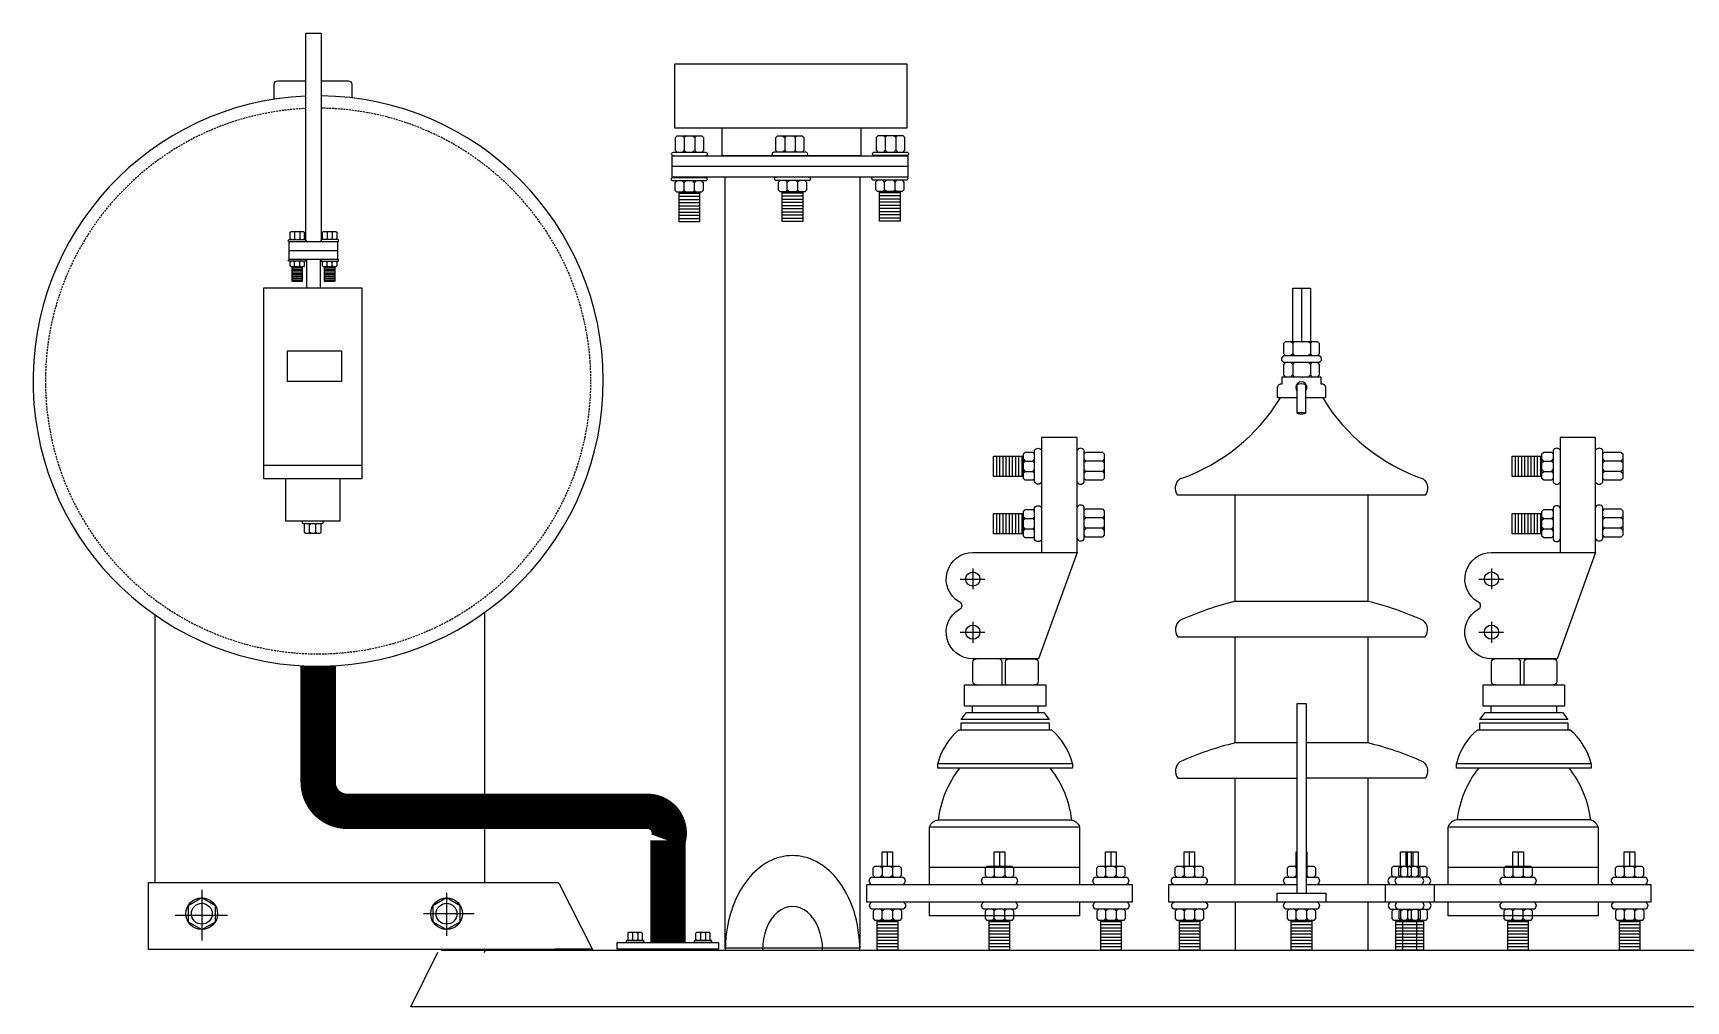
# Model space of a CAD drawing. Header units: millimetres. Extents: x 20927 to 53748, y 38421 to 54891.
# Drawn here: x 43991 to 44868, y 52906 to 53419 of the extents above; entities that cross this region are included whole.
import ezdxf

# ---------------------------------------------------------------- set-up
doc = ezdxf.new("R2010")
doc.units = ezdxf.units.MM
doc.linetypes.add('CENTERX2', pattern=[101.6, 63.5, -12.7, 12.7, -12.7])
doc.linetypes.add('DASHEDX2', pattern=[1.5, 1, -0.5])
doc.layers.add('Btrans.', color=2, linetype='Continuous')
doc.layers.add('HIGHT', color=8, linetype='Continuous')

msp = doc.modelspace()

# ---------------------------------------------------------------- linework, layer by layer
at = {"layer": 'Btrans.'}
msp.add_lwpolyline([(45486.92, 52931.94), (45501.37, 52903.05), (44191.37, 52903.05), (44205.81, 52931.94)], dxfattribs=at)
at = {"layer": 'HIGHT'}
for p, q in [((44337.38, 53364.73), (44336.44, 53363.79)), ((44341.03, 53364.73), (44341.97, 53363.79)), ((44390.64, 53364.73), (44389.7, 53363.79)), ((44394.3, 53364.73), (44395.23, 53363.79)), ((44442.1, 53364.8), (44443.04, 53363.86)), ((44447.64, 53364.8), (44448.57, 53363.86)), ((44336.44, 53356.91), (44337.38, 53355.98)), ((44341.97, 53356.91), (44341.03, 53355.98)), ((44389.7, 53356.91), (44390.64, 53355.98)), ((44395.23, 53356.91), (44394.3, 53355.98)), ((44443.04, 53356.98), (44443.98, 53356.04)), ((44448.57, 53356.98), (44447.64, 53356.04)), ((44336.33, 53339.83), (44337.27, 53340.77)), ((44341.86, 53339.83), (44340.92, 53340.77)), ((44391.08, 53340.01), (44392.02, 53340.95)), ((44396.62, 53340.01), (44395.68, 53340.95)), ((44442.7, 53340.17), (44443.63, 53341.11)), ((44448.23, 53340.17), (44449.17, 53341.11)), ((44344.49, 53334.11), (44333.68, 53334.11)), ((44344.49, 53332.44), (44333.68, 53332.44)), ((44337.27, 53334.82), (44336.33, 53335.76)), ((44340.92, 53334.82), (44341.86, 53335.76)), ((44399.24, 53334.3), (44388.43, 53334.3)), ((44399.24, 53332.62), (44388.43, 53332.62)), ((44390.15, 53335), (44391.08, 53335.94)), ((44397.55, 53335), (44396.62, 53335.94)), ((44450.85, 53334.46), (44440.05, 53334.46)), ((44450.85, 53332.78), (44440.05, 53332.78)), ((44443.63, 53335.17), (44442.7, 53336.1)), ((44449.17, 53335.17), (44448.23, 53336.1)), ((44344.49, 53330.77), (44333.68, 53330.77)), ((44344.49, 53329.09), (44333.68, 53329.09)), ((44344.49, 53327.42), (44333.68, 53327.42)), ((44344.49, 53325.74), (44333.68, 53325.74)), ((44344.49, 53324.07), (44333.68, 53324.07)), ((44399.24, 53330.95), (44388.43, 53330.95)), ((44399.24, 53329.27), (44388.43, 53329.27)), ((44399.24, 53327.6), (44388.43, 53327.6)), ((44399.24, 53325.92), (44388.43, 53325.92)), ((44399.24, 53324.25), (44388.43, 53324.25)), ((44450.85, 53331.11), (44440.05, 53331.11)), ((44450.85, 53329.43), (44440.05, 53329.43)), ((44450.85, 53327.76), (44440.05, 53327.76)), ((44450.85, 53326.09), (44440.05, 53326.09)), ((44450.85, 53324.41), (44440.05, 53324.41)), ((44344.49, 53322.39), (44333.68, 53322.39)), ((44344.49, 53320.72), (44333.68, 53320.72)), ((44399.24, 53322.57), (44388.43, 53322.57)), ((44399.24, 53320.9), (44388.43, 53320.9)), ((44450.85, 53322.74), (44440.05, 53322.74)), ((44450.85, 53321.06), (44440.05, 53321.06)), ((44129.82, 53313.54), (44129.82, 53310.1)), ((44132.59, 53313.54), (44132.59, 53310.1)), ((44147.02, 53313.53), (44147.02, 53310.09)), ((44149.78, 53313.53), (44149.78, 53310.09)), ((44126.92, 53303.93), (44152.62, 53303.93)), ((44129.82, 53297.76), (44129.35, 53298.23)), ((44132.59, 53297.76), (44132.12, 53298.23)), ((44136.13, 53299.17), (44136.13, 53284.09)), ((44143.39, 53299.17), (44143.39, 53284.09)), ((44147.02, 53297.77), (44147.49, 53298.24)), ((44149.78, 53297.77), (44149.32, 53298.24)), ((44133.9, 53294.91), (44128.5, 53294.91)), ((44133.9, 53294.07), (44128.5, 53294.07)), ((44133.9, 53293.23), (44128.5, 53293.23)), ((44133.9, 53292.4), (44128.5, 53292.4)), ((44133.9, 53291.56), (44128.5, 53291.56)), ((44133.9, 53290.72), (44128.5, 53290.72)), ((44133.9, 53289.88), (44128.5, 53289.88)), ((44133.9, 53289.05), (44128.5, 53289.05)), ((44133.9, 53288.21), (44128.5, 53288.21)), ((44130.29, 53295.26), (44129.82, 53295.73)), ((44132.12, 53295.26), (44132.59, 53295.73)), ((44151.1, 53294.91), (44145.69, 53294.91)), ((44151.1, 53294.07), (44145.69, 53294.07)), ((44151.1, 53293.24), (44145.69, 53293.24)), ((44151.1, 53292.4), (44145.69, 53292.4)), ((44151.1, 53291.56), (44145.69, 53291.56)), ((44151.1, 53290.73), (44145.69, 53290.73)), ((44151.1, 53289.89), (44145.69, 53289.89)), ((44151.1, 53289.05), (44145.69, 53289.05)), ((44151.1, 53288.21), (44145.69, 53288.21)), ((44147.49, 53295.27), (44147.02, 53295.73)), ((44149.32, 53295.27), (44149.78, 53295.73)), ((44663.74, 53283.83), (44663.74, 53255.7)), ((44659.06, 53254.77), (44659.06, 53249.14)), ((44668.43, 53254.77), (44668.43, 53249.14)), ((44659.06, 53243.52), (44659.06, 53237.89)), ((44668.43, 53243.52), (44668.43, 53237.89)), ((44661.44, 53217.61), (44661.44, 53232.83)), ((44502.15, 53184.15), (44502.15, 53194.95)), ((44503.83, 53184.15), (44503.83, 53194.95)), ((44505.5, 53184.15), (44505.5, 53194.95)), ((44507.18, 53184.15), (44507.18, 53194.95)), ((44508.85, 53184.15), (44508.85, 53194.95)), ((44510.52, 53184.15), (44510.52, 53194.95)), ((44512.2, 53184.15), (44512.2, 53194.95)), ((44513.87, 53184.15), (44513.87, 53194.95)), ((44515.55, 53184.15), (44515.55, 53194.95)), ((44516.25, 53191.37), (44517.19, 53192.3)), ((44521.26, 53192.3), (44522.2, 53191.37)), ((44549.39, 53192.3), (44548.45, 53191.37)), ((44559.08, 53191.37), (44558.14, 53192.3)), ((44777.15, 53184.15), (44777.15, 53194.95)), ((44778.83, 53184.15), (44778.83, 53194.95)), ((44780.5, 53184.15), (44780.5, 53194.95)), ((44782.18, 53184.15), (44782.18, 53194.95)), ((44783.85, 53184.15), (44783.85, 53194.95)), ((44785.52, 53184.15), (44785.52, 53194.95)), ((44787.2, 53184.15), (44787.2, 53194.95)), ((44788.87, 53184.15), (44788.87, 53194.95)), ((44790.55, 53184.15), (44790.55, 53194.95)), ((44791.25, 53193.24), (44792.19, 53192.3)), ((44796.26, 53192.3), (44797.2, 53193.24)), ((44833.14, 53192.3), (44824.39, 53192.3)), ((44521.26, 53186.77), (44522.2, 53187.71)), ((44549.39, 53186.77), (44548.45, 53185.83)), ((44559.08, 53187.71), (44558.14, 53186.77)), ((44791.25, 53187.71), (44792.19, 53186.77)), ((44833.14, 53186.77), (44824.39, 53186.77)), ((44137.79, 53158.68), (44137.23, 53159.25)), ((44141.11, 53158.68), (44140.55, 53159.25)), ((44502.15, 53153.68), (44502.15, 53164.48)), ((44503.83, 53153.68), (44503.83, 53164.48)), ((44505.5, 53153.68), (44505.5, 53164.48)), ((44507.18, 53153.68), (44507.18, 53164.48)), ((44508.85, 53153.68), (44508.85, 53164.48)), ((44510.52, 53153.68), (44510.52, 53164.48)), ((44512.2, 53153.68), (44512.2, 53164.48)), ((44513.87, 53153.68), (44513.87, 53164.48)), ((44515.55, 53153.68), (44515.55, 53164.48)), ((44516.25, 53160.9), (44517.19, 53161.83)), ((44516.25, 53157.24), (44517.19, 53156.3)), ((44521.26, 53161.83), (44522.2, 53160.9)), ((44521.26, 53156.3), (44522.2, 53157.24)), ((44549.39, 53162.19), (44548.45, 53161.25)), ((44549.39, 53156.66), (44548.45, 53157.6)), ((44559.08, 53161.25), (44558.14, 53162.19)), ((44559.08, 53157.6), (44558.14, 53156.66)), ((44777.15, 53153.68), (44777.15, 53164.48)), ((44778.83, 53153.68), (44778.83, 53164.48)), ((44780.5, 53153.68), (44780.5, 53164.48)), ((44782.18, 53153.68), (44782.18, 53164.48)), ((44783.85, 53153.68), (44783.85, 53164.48)), ((44785.52, 53153.68), (44785.52, 53164.48)), ((44787.2, 53153.68), (44787.2, 53164.48)), ((44788.87, 53153.68), (44788.87, 53164.48)), ((44790.55, 53153.68), (44790.55, 53164.48)), ((44791.25, 53162.77), (44792.19, 53161.83)), ((44792.19, 53156.3), (44796.26, 53156.3)), ((44796.26, 53161.83), (44797.2, 53162.77)), ((44833.14, 53162.19), (44824.39, 53162.19)), ((44833.14, 53156.66), (44824.39, 53156.66)), ((44137.23, 53153.99), (44137.79, 53154.56)), ((44140.55, 53153.99), (44141.11, 53154.56)), ((44055.85, 52968.92), (44055.85, 53110.68)), ((44230.52, 53111.93), (44230.52, 53015.97)), ((44628.59, 52967.89), (44628.59, 53024.14)), ((44698.9, 53024.14), (44698.9, 52967.89)), ((44230.52, 52997.25), (44230.52, 52968.92)), ((44444.06, 52985.17), (44444.06, 52977.59)), ((44503.59, 52985.17), (44503.59, 52977.59)), ((44562.62, 52985.17), (44562.62, 52977.59)), ((44604.22, 52985.17), (44604.22, 52977.59)), ((44663.74, 52985.17), (44663.75, 52985.17)), ((44719.06, 52985.17), (44719.06, 52977.59)), ((44720.01, 52977.59), (44720.01, 52985.17)), ((44721.84, 52985.17), (44721.84, 52977.59)), ((44722.78, 52985.17), (44722.78, 52977.59)), ((44778.59, 52985.17), (44778.59, 52977.59)), ((44837.62, 52985.17), (44837.62, 52977.59)), ((44442.23, 52977.59), (44441.29, 52976.65)), ((44441.29, 52972.58), (44442.23, 52971.64)), ((44447.76, 52977.59), (44446.82, 52976.65)), ((44446.82, 52972.58), (44447.76, 52971.64)), ((44501.75, 52977.59), (44500.82, 52976.65)), ((44500.82, 52972.58), (44501.75, 52971.64)), ((44507.29, 52977.59), (44506.35, 52976.65)), ((44506.35, 52972.58), (44507.29, 52971.64)), ((44560.79, 52977.59), (44559.85, 52976.65)), ((44559.85, 52972.58), (44560.79, 52971.64)), ((44564.44, 52977.59), (44565.38, 52976.65)), ((44565.38, 52972.58), (44566.32, 52971.64)), ((44600.51, 52977.59), (44601.45, 52976.65)), ((44601.45, 52972.58), (44600.51, 52971.64)), ((44606.04, 52977.59), (44606.98, 52976.65)), ((44606.98, 52972.58), (44607.92, 52971.64)), ((44660.04, 52977.59), (44660.98, 52976.65)), ((44660.98, 52972.58), (44660.04, 52971.64)), ((44663.74, 52977.59), (44663.75, 52977.59)), ((44667.45, 52977.59), (44666.51, 52976.65)), ((44666.51, 52972.58), (44667.45, 52971.64)), ((44716.29, 52976.65), (44716.29, 52972.58)), ((44719.07, 52977.59), (44720.01, 52976.65)), ((44720.01, 52972.58), (44720.95, 52971.64)), ((44721.82, 52976.65), (44721.82, 52972.58)), ((44726.48, 52977.59), (44725.54, 52976.65)), ((44725.54, 52972.58), (44726.48, 52971.64)), ((44775.82, 52976.65), (44775.82, 52972.58)), ((44781.35, 52976.65), (44781.35, 52972.58)), ((44834.85, 52976.65), (44834.85, 52972.58)), ((44840.38, 52976.65), (44840.38, 52972.58)), ((44708.27, 52958.52), (44708.27, 52967.89)), ((44734.06, 52967.89), (44734.06, 52958.52)), ((44441.46, 52953.83), (44442.4, 52954.77)), ((44607.16, 52953.83), (44608.09, 52954.77)), ((44628.59, 52958.52), (44628.59, 52932.89)), ((44698.9, 52958.68), (44698.9, 52932.89)), ((44716.46, 52953.83), (44717.4, 52954.77)), ((44721.99, 52953.83), (44722.93, 52954.77)), ((44775.82, 52953.83), (44774.88, 52954.77)), ((44781.35, 52953.83), (44780.41, 52954.77)), ((44835.02, 52953.83), (44834.08, 52954.77)), ((44840.55, 52953.83), (44841.49, 52954.77)), ((44449.62, 52948.12), (44438.81, 52948.12)), ((44449.62, 52946.44), (44438.81, 52946.44)), ((44442.4, 52948.82), (44441.46, 52949.76)), ((44446.99, 52949.76), (44446.99, 52953.83)), ((44508.97, 52948.12), (44498.17, 52948.12)), ((44508.97, 52946.44), (44498.17, 52946.44)), ((44501.75, 52948.82), (44500.82, 52949.76)), ((44507.29, 52948.82), (44506.35, 52949.76)), ((44568.18, 52948.12), (44557.37, 52948.12)), ((44568.18, 52946.44), (44557.37, 52946.44)), ((44560.96, 52948.82), (44560.02, 52949.76)), ((44565.55, 52949.76), (44565.55, 52953.83)), ((44609.78, 52948.12), (44598.97, 52948.12)), ((44609.78, 52946.44), (44598.97, 52946.44)), ((44601.62, 52949.76), (44601.62, 52953.83)), ((44608.09, 52948.82), (44607.16, 52949.76)), ((44669.14, 52948.12), (44658.33, 52948.12)), ((44669.14, 52946.44), (44658.33, 52946.44)), ((44660.98, 52949.76), (44660.98, 52953.83)), ((44666.51, 52949.76), (44666.51, 52953.83)), ((44728.34, 52948.12), (44713.81, 52948.12)), ((44728.34, 52946.44), (44713.81, 52946.44)), ((44717.53, 52933.05), (44717.53, 52948.82)), ((44720.18, 52949.76), (44720.18, 52953.83)), ((44721.06, 52948.82), (44721.99, 52949.76)), ((44724.62, 52948.82), (44724.62, 52933.05)), ((44725.72, 52949.76), (44725.72, 52953.83)), ((44783.97, 52948.12), (44773.17, 52948.12)), ((44783.97, 52946.44), (44773.17, 52946.44)), ((44774.88, 52948.82), (44775.82, 52949.76)), ((44780.41, 52948.82), (44781.35, 52949.76)), ((44843.18, 52948.12), (44832.37, 52948.12)), ((44843.18, 52946.44), (44832.37, 52946.44)), ((44834.08, 52948.82), (44835.02, 52949.76)), ((44841.49, 52948.82), (44840.55, 52949.76)), ((44309.01, 52938.59), (44308.54, 52938.12)), ((44309.48, 52942.5), (44309.01, 52942.03)), ((44311.31, 52942.5), (44311.78, 52942.03)), ((44311.78, 52938.59), (44311.31, 52938.12)), ((44344.51, 52942.5), (44344.97, 52942.03)), ((44344.97, 52938.59), (44344.51, 52938.12)), ((44348.21, 52942.5), (44347.74, 52942.03)), ((44347.74, 52938.59), (44348.21, 52938.12)), ((44449.62, 52944.77), (44438.81, 52944.77)), ((44449.62, 52943.09), (44438.81, 52943.09)), ((44449.62, 52941.42), (44438.81, 52941.42)), ((44449.62, 52939.74), (44438.81, 52939.74)), ((44449.62, 52938.07), (44438.81, 52938.07)), ((44508.97, 52944.77), (44498.17, 52944.77)), ((44508.97, 52943.09), (44498.17, 52943.09)), ((44508.97, 52941.42), (44498.17, 52941.42)), ((44508.97, 52939.74), (44498.17, 52939.74)), ((44508.97, 52938.07), (44498.17, 52938.07)), ((44568.18, 52944.77), (44557.37, 52944.77)), ((44568.18, 52943.09), (44557.37, 52943.09)), ((44568.18, 52941.42), (44557.37, 52941.42)), ((44568.18, 52939.74), (44557.37, 52939.74)), ((44568.18, 52938.07), (44557.37, 52938.07)), ((44609.78, 52944.77), (44598.97, 52944.77)), ((44609.78, 52943.09), (44598.97, 52943.09)), ((44609.78, 52941.42), (44598.97, 52941.42)), ((44609.78, 52939.74), (44598.97, 52939.74)), ((44609.78, 52938.07), (44598.97, 52938.07)), ((44669.14, 52944.77), (44658.33, 52944.77)), ((44669.14, 52943.09), (44658.33, 52943.09)), ((44669.14, 52941.42), (44658.33, 52941.42)), ((44669.14, 52939.74), (44658.33, 52939.74)), ((44669.14, 52938.07), (44658.33, 52938.07)), ((44728.34, 52944.77), (44713.81, 52944.77)), ((44728.34, 52943.09), (44713.81, 52943.09)), ((44728.34, 52941.42), (44713.81, 52941.42)), ((44728.34, 52939.74), (44713.81, 52939.74)), ((44728.34, 52938.07), (44713.81, 52938.07)), ((44783.97, 52944.77), (44773.17, 52944.77)), ((44783.97, 52943.09), (44773.17, 52943.09)), ((44783.97, 52941.42), (44773.17, 52941.42)), ((44783.97, 52939.74), (44773.17, 52939.74)), ((44783.97, 52938.07), (44773.17, 52938.07)), ((44843.18, 52944.77), (44832.37, 52944.77)), ((44843.18, 52943.09), (44832.37, 52943.09)), ((44843.18, 52941.42), (44832.37, 52941.42)), ((44843.18, 52939.74), (44832.37, 52939.74)), ((44843.18, 52938.07), (44832.37, 52938.07)), ((44267.82, 52933.8), (44287.53, 52933.8)), ((44319.46, 52933.8), (44339.17, 52933.8)), ((44449.62, 52936.39), (44438.81, 52936.39)), ((44449.62, 52934.72), (44438.81, 52934.72)), ((44508.97, 52936.39), (44498.17, 52936.39)), ((44508.97, 52934.72), (44498.17, 52934.72)), ((44568.18, 52936.39), (44557.37, 52936.39)), ((44568.18, 52934.72), (44557.37, 52934.72)), ((44609.78, 52936.39), (44598.97, 52936.39)), ((44609.78, 52934.72), (44598.97, 52934.72)), ((44669.14, 52936.39), (44658.33, 52936.39)), ((44669.14, 52934.72), (44658.33, 52934.72)), ((44728.34, 52936.39), (44713.81, 52936.39)), ((44728.34, 52934.72), (44713.81, 52934.72)), ((44783.97, 52936.39), (44773.17, 52936.39)), ((44783.97, 52934.72), (44773.17, 52934.72)), ((44843.18, 52936.39), (44832.37, 52936.39)), ((44843.18, 52934.72), (44832.37, 52934.72))]:
    msp.add_line(p, q, dxfattribs=at)
at = {"layer": 'HIGHT', "linetype": 'CENTERX2'}
for p, q in [((44489.46, 53135.34), (44489.46, 53124.34)), ((44764.46, 53135.34), (44764.46, 53124.34)), ((44482.69, 53129.73), (44495.81, 53129.73)), ((44757.69, 53129.73), (44770.81, 53129.73)), ((44489.46, 53107.14), (44489.46, 53095.86)), ((44764.46, 53107.14), (44764.46, 53095.86)), ((44482.69, 53101.58), (44495.81, 53101.58)), ((44757.69, 53101.58), (44770.81, 53101.58)), ((44080.61, 52964.92), (44080.61, 52938.12)), ((44210.38, 52963.46), (44210.38, 52940.55)), ((44066.46, 52951.52), (44094.26, 52951.52)), ((44224.98, 52952.33), (44198.15, 52952.33))]:
    msp.add_line(p, q, dxfattribs=at)
at = {"layer": 'HIGHT', "linetype": 'ByBlock'}
for p, q in [((44482.08, 53049.87), (44531.09, 53049.87)), ((44757.08, 53049.87), (44806.09, 53049.87))]:
    msp.add_line(p, q, dxfattribs=at)
at = {"layer": 'HIGHT'}
for points in [[(44135.71, 53308.69), (44135.71, 53419.12), (44143.83, 53419.12), (44143.83, 53308.69)], [(44430.07, 53368.74), (44430.07, 53354.04), (44356.51, 53354.04), (44356.51, 53368.74)], [(44332.69, 53355.98), (44331.75, 53356.91), (44331.75, 53363.79), (44332.69, 53364.73), (44345.72, 53364.73), (44346.66, 53363.79), (44346.66, 53356.91), (44345.72, 53355.98)], [(44335.5, 53364.73), (44336.44, 53363.79), (44336.44, 53356.91), (44335.5, 53355.98)], [(44342.91, 53364.73), (44341.97, 53363.79), (44341.97, 53356.91), (44342.91, 53355.98)], [(44385.95, 53355.98), (44385.01, 53356.91), (44385.01, 53363.79), (44385.95, 53364.73), (44398.98, 53364.73), (44399.92, 53363.79), (44399.92, 53356.91), (44398.98, 53355.98)], [(44388.76, 53364.73), (44389.7, 53363.79), (44389.7, 53356.91), (44388.76, 53355.98)], [(44396.17, 53364.73), (44395.23, 53363.79), (44395.23, 53356.91), (44396.17, 53355.98)], [(44439.29, 53356.04), (44438.35, 53356.98), (44438.35, 53363.86), (44439.29, 53364.8), (44452.32, 53364.8), (44453.26, 53363.86), (44453.26, 53356.98), (44452.32, 53356.04)], [(44443.98, 53364.8), (44443.04, 53363.86), (44443.04, 53356.98), (44442.1, 53356.04)], [(44449.51, 53364.8), (44448.57, 53363.86), (44448.57, 53356.98), (44449.51, 53356.04)], [(44454.95, 53348.46), (44329.99, 53348.46)], [(44345.61, 53340.77), (44346.55, 53339.83), (44346.55, 53335.76), (44345.61, 53334.82), (44332.58, 53334.82), (44331.64, 53335.76), (44331.64, 53339.83), (44332.58, 53340.77)], [(44335.39, 53334.82), (44336.33, 53335.76), (44336.33, 53339.83), (44335.39, 53340.77)], [(44342.8, 53334.82), (44341.86, 53335.76), (44341.86, 53339.83), (44342.8, 53340.77)], [(44429.49, 53342.82), (44429.49, 52934.14), (44358.21, 52934.14), (44358.21, 53342.82)], [(44400.37, 53340.95), (44401.3, 53340.01), (44401.3, 53335.94), (44400.37, 53335), (44387.33, 53335), (44386.4, 53335.94), (44386.4, 53340.01), (44387.33, 53340.95)], [(44392.02, 53335), (44391.08, 53335.94), (44391.08, 53340.01), (44390.15, 53340.95)], [(44395.68, 53335), (44396.62, 53335.94), (44396.62, 53340.01), (44397.55, 53340.95)], [(44451.98, 53341.11), (44452.92, 53340.17), (44452.92, 53336.1), (44451.98, 53335.17), (44438.95, 53335.17), (44438.01, 53336.1), (44438.01, 53340.17), (44438.95, 53341.11)], [(44441.76, 53335.17), (44442.7, 53336.1), (44442.7, 53340.17), (44441.76, 53341.11)], [(44447.29, 53335.17), (44448.23, 53336.1), (44448.23, 53340.17), (44447.29, 53341.11)], [(44344.49, 53334.82), (44344.49, 53319.04), (44333.68, 53319.04), (44333.68, 53334.82)], [(44399.24, 53335), (44399.24, 53319.22), (44388.43, 53319.22), (44388.43, 53335)], [(44450.85, 53335.17), (44450.85, 53319.39), (44440.05, 53319.39), (44440.05, 53335.17)], [(44127.95, 53309.63), (44127.48, 53310.1), (44127.48, 53313.54), (44127.95, 53314.01), (44134.46, 53314.01), (44134.93, 53313.54), (44134.93, 53310.1), (44134.46, 53309.63)], [(44130.29, 53314.01), (44129.82, 53313.54), (44129.35, 53314.01)], [(44129.35, 53309.63), (44129.82, 53310.1), (44130.29, 53309.63)], [(44133.06, 53314.01), (44132.59, 53313.54), (44132.12, 53314.01)], [(44132.12, 53309.63), (44132.59, 53310.1), (44133.06, 53309.63)], [(44145.14, 53309.62), (44144.67, 53310.09), (44144.67, 53313.53), (44145.14, 53314), (44151.66, 53314), (44152.13, 53313.53), (44152.13, 53310.09), (44151.66, 53309.62)], [(44146.55, 53314), (44147.02, 53313.53), (44147.49, 53314)], [(44147.49, 53309.62), (44147.02, 53310.09), (44146.55, 53309.62)], [(44149.32, 53314), (44149.78, 53313.53), (44150.25, 53314)], [(44150.25, 53309.62), (44149.78, 53310.09), (44149.32, 53309.62)], [(44134.46, 53298.23), (44134.93, 53297.76), (44134.93, 53295.73), (44134.46, 53295.26), (44127.95, 53295.26), (44127.48, 53295.73), (44127.48, 53297.76), (44127.95, 53298.23)], [(44129.35, 53295.26), (44129.82, 53295.73), (44129.82, 53297.76), (44130.29, 53298.23)], [(44133.06, 53295.26), (44132.59, 53295.73), (44132.59, 53297.76), (44133.06, 53298.23)], [(44151.66, 53298.24), (44152.13, 53297.77), (44152.13, 53295.73), (44151.66, 53295.27), (44145.14, 53295.27), (44144.67, 53295.73), (44144.67, 53297.77), (44145.14, 53298.24)], [(44146.55, 53295.27), (44147.02, 53295.73), (44147.02, 53297.77), (44146.55, 53298.24)], [(44150.25, 53295.27), (44149.78, 53295.73), (44149.78, 53297.77), (44150.25, 53298.24)], [(44133.9, 53295.26), (44133.9, 53287.37), (44128.5, 53287.37), (44128.5, 53295.26)], [(44151.1, 53295.27), (44151.1, 53287.38), (44145.69, 53287.38), (44145.69, 53295.27)], [(44659.06, 53255.7), (44659.06, 53283.83), (44668.43, 53283.83), (44668.43, 53255.7)], [(44655.31, 53248.2), (44654.37, 53249.14), (44654.37, 53254.77), (44655.31, 53255.7), (44672.18, 53255.7), (44673.12, 53254.77), (44673.12, 53249.14), (44672.18, 53248.2)], [(44658.12, 53255.7), (44659.06, 53254.77), (44659.99, 53255.7)], [(44667.49, 53255.7), (44668.43, 53254.77), (44669.37, 53255.7)], [(44655.31, 53236.95), (44654.37, 53237.89), (44654.37, 53243.52), (44655.31, 53244.45)], [(44659.99, 53248.2), (44659.06, 53249.14), (44658.12, 53248.2)], [(44658.12, 53244.45), (44659.06, 53243.52), (44659.99, 53244.45)], [(44669.37, 53248.2), (44668.43, 53249.14), (44667.49, 53248.2)], [(44667.49, 53244.45), (44668.43, 53243.52), (44669.37, 53244.45)], [(44672.18, 53244.45), (44673.12, 53243.52), (44673.12, 53237.89), (44672.18, 53236.95)], [(44659.99, 53236.95), (44659.06, 53237.89), (44658.12, 53236.95)], [(44669.37, 53236.95), (44668.43, 53237.89), (44667.49, 53236.95)], [(44544.7, 53143.83), (44544.7, 53204.77), (44525.95, 53204.77), (44525.95, 53143.83)], [(44819.7, 53143.83), (44819.7, 53204.77), (44800.95, 53204.77), (44800.95, 53143.83)], [(44516.25, 53184.15), (44500.48, 53184.15), (44500.48, 53194.95), (44516.25, 53194.95)], [(44522.2, 53183.02), (44521.26, 53182.08), (44517.19, 53182.08), (44516.25, 53183.02), (44516.25, 53196.05), (44517.19, 53196.99), (44521.26, 53196.99), (44522.2, 53196.05)], [(44516.25, 53193.24), (44517.19, 53192.3), (44521.26, 53192.3), (44522.2, 53193.24)], [(44548.45, 53196.05), (44549.39, 53196.99), (44558.14, 53196.99), (44559.08, 53196.05), (44559.08, 53183.02), (44558.14, 53182.08), (44549.39, 53182.08), (44548.45, 53183.02)], [(44559.08, 53193.24), (44558.14, 53192.3), (44549.39, 53192.3), (44548.45, 53193.24)], [(44791.25, 53184.15), (44775.48, 53184.15), (44775.48, 53194.95), (44791.25, 53194.95)], [(44797.2, 53183.02), (44796.26, 53182.08), (44792.19, 53182.08), (44791.25, 53183.02), (44791.25, 53196.05), (44792.19, 53196.99), (44796.26, 53196.99), (44797.2, 53196.05)], [(44791.25, 53191.37), (44792.19, 53192.3), (44796.26, 53192.3), (44797.2, 53191.37)], [(44823.45, 53196.05), (44824.39, 53196.99), (44833.14, 53196.99), (44834.08, 53196.05), (44834.08, 53183.02), (44833.14, 53182.08), (44824.39, 53182.08), (44823.45, 53183.02)], [(44823.45, 53193.24), (44824.39, 53192.3), (44823.45, 53191.37)], [(44834.08, 53191.37), (44833.14, 53192.3), (44834.08, 53193.24)], [(44165.47, 53189.96), (44113.43, 53189.96)], [(44153.8, 53182.79), (44153.8, 53160.37), (44125.1, 53160.37), (44125.1, 53182.79)], [(44516.25, 53187.71), (44517.19, 53186.77), (44516.25, 53185.83)], [(44517.19, 53186.77), (44521.26, 53186.77), (44522.2, 53185.83)], [(44559.08, 53185.83), (44558.14, 53186.77), (44549.39, 53186.77), (44548.45, 53187.71)], [(44791.25, 53185.83), (44792.19, 53186.77), (44796.26, 53186.77)], [(44797.2, 53185.83), (44796.26, 53186.77), (44797.2, 53187.71)], [(44823.45, 53187.71), (44824.39, 53186.77), (44823.45, 53185.83)], [(44834.08, 53187.71), (44833.14, 53186.77), (44834.08, 53185.83)], [(44698.9, 53174.14), (44698.9, 53117.89), (44628.59, 53117.89), (44628.59, 53174.14)], [(44522.2, 53152.55), (44521.26, 53151.61), (44517.19, 53151.61), (44516.25, 53152.55), (44516.25, 53165.58), (44517.19, 53166.52), (44521.26, 53166.52), (44522.2, 53165.58)], [(44548.45, 53165.94), (44549.39, 53166.88), (44558.14, 53166.88), (44559.08, 53165.94), (44559.08, 53152.91), (44558.14, 53151.97), (44549.39, 53151.97), (44548.45, 53152.91)], [(44797.2, 53152.55), (44796.26, 53151.61), (44792.19, 53151.61), (44791.25, 53152.55), (44791.25, 53165.58), (44792.19, 53166.52), (44796.26, 53166.52), (44797.2, 53165.58)], [(44823.45, 53165.94), (44824.39, 53166.88), (44833.14, 53166.88), (44834.08, 53165.94), (44834.08, 53152.91), (44833.14, 53151.97), (44824.39, 53151.97), (44823.45, 53152.91)], [(44135.54, 53159.25), (44134.98, 53158.68), (44134.98, 53154.56), (44135.54, 53153.99), (44143.36, 53153.99), (44143.92, 53154.56), (44143.92, 53158.68), (44143.36, 53159.25)], [(44138.35, 53153.99), (44137.79, 53154.56), (44137.79, 53158.68), (44138.35, 53159.25)], [(44141.67, 53153.99), (44141.11, 53154.56), (44141.11, 53158.68), (44141.67, 53159.25)], [(44516.25, 53153.68), (44500.48, 53153.68), (44500.48, 53164.48), (44516.25, 53164.48)], [(44516.25, 53162.77), (44517.19, 53161.83), (44521.26, 53161.83), (44522.2, 53162.77)], [(44516.25, 53155.36), (44517.19, 53156.3), (44521.26, 53156.3), (44522.2, 53155.36)], [(44559.08, 53163.13), (44558.14, 53162.19), (44549.39, 53162.19), (44548.45, 53163.13)], [(44559.08, 53155.72), (44558.14, 53156.66), (44549.39, 53156.66), (44548.45, 53155.72)], [(44791.25, 53153.68), (44775.48, 53153.68), (44775.48, 53164.48), (44791.25, 53164.48)], [(44791.25, 53160.9), (44792.19, 53161.83), (44796.26, 53161.83), (44797.2, 53160.9)], [(44791.25, 53157.24), (44792.19, 53156.3), (44791.25, 53155.36)], [(44797.2, 53155.36), (44796.26, 53156.3), (44797.2, 53157.24)], [(44823.45, 53163.13), (44824.39, 53162.19), (44823.45, 53161.25)], [(44823.45, 53155.72), (44824.39, 53156.66), (44823.45, 53157.6)], [(44834.08, 53161.25), (44833.14, 53162.19), (44834.08, 53163.13)], [(44834.08, 53157.6), (44833.14, 53156.66), (44834.08, 53155.72)], [(44661.35, 53042.89), (44628.59, 53042.89), (44628.59, 53099.14)], [(44698.9, 53099.14), (44698.9, 53042.89), (44666.14, 53042.89)], [(44661.35, 52963.3), (44661.35, 53063.8), (44666.14, 53063.8), (44666.14, 52963.3)], [(44441.29, 52977.59), (44441.29, 52985.17), (44446.84, 52985.17), (44446.84, 52977.59)], [(44500.82, 52977.59), (44500.82, 52985.17), (44506.36, 52985.17), (44506.36, 52977.59)], [(44559.85, 52977.59), (44559.85, 52985.17), (44565.4, 52985.17), (44565.4, 52977.59)], [(44601.45, 52977.59), (44601.45, 52985.17), (44607, 52985.17), (44607, 52977.59)], [(44660.98, 52977.59), (44660.98, 52985.17), (44661.35, 52985.17)], [(44666.14, 52985.17), (44666.53, 52985.17), (44666.53, 52977.59)], [(44716.29, 52977.59), (44716.29, 52985.17), (44725.56, 52985.17), (44725.56, 52977.59)], [(44775.82, 52977.59), (44775.82, 52985.17), (44781.36, 52985.17), (44781.36, 52977.59)], [(44834.85, 52977.59), (44834.85, 52985.17), (44840.4, 52985.17), (44840.4, 52977.59)], [(44437.54, 52971.64), (44436.6, 52972.58), (44436.6, 52976.65), (44437.54, 52977.59), (44450.57, 52977.59), (44451.51, 52976.65), (44451.51, 52972.58), (44450.57, 52971.64)], [(44440.35, 52977.59), (44441.29, 52976.65), (44441.29, 52972.58), (44440.35, 52971.64)], [(44445.88, 52977.59), (44446.82, 52976.65), (44446.82, 52972.58), (44445.88, 52971.64)], [(44497.07, 52971.64), (44496.13, 52972.58), (44496.13, 52976.65), (44497.07, 52977.59), (44510.1, 52977.59), (44511.04, 52976.65), (44511.04, 52972.58), (44510.1, 52971.64)], [(44499.88, 52977.59), (44500.82, 52976.65), (44500.82, 52972.58), (44499.88, 52971.64)], [(44505.41, 52977.59), (44506.35, 52976.65), (44506.35, 52972.58), (44505.41, 52971.64)], [(44556.1, 52971.64), (44555.16, 52972.58), (44555.16, 52976.65), (44556.1, 52977.59), (44569.13, 52977.59), (44570.07, 52976.65), (44570.07, 52972.58), (44569.13, 52971.64)], [(44558.91, 52977.59), (44559.85, 52976.65), (44559.85, 52972.58), (44558.91, 52971.64)], [(44566.32, 52977.59), (44565.38, 52976.65), (44565.38, 52972.58), (44564.44, 52971.64)], [(44597.7, 52971.64), (44596.76, 52972.58), (44596.76, 52976.65), (44597.7, 52977.59), (44610.73, 52977.59), (44611.67, 52976.65), (44611.67, 52972.58), (44610.73, 52971.64)], [(44602.39, 52977.59), (44601.45, 52976.65), (44601.45, 52972.58), (44602.39, 52971.64)], [(44607.92, 52977.59), (44606.98, 52976.65), (44606.98, 52972.58), (44606.04, 52971.64)], [(44657.23, 52971.64), (44656.29, 52972.58), (44656.29, 52976.65), (44657.23, 52977.59), (44661.35, 52977.59)], [(44661.35, 52977.02), (44660.98, 52976.65), (44660.98, 52972.58), (44661.35, 52972.21)], [(44666.14, 52977.59), (44670.26, 52977.59), (44671.2, 52976.65), (44671.2, 52972.58), (44670.26, 52971.64)], [(44666.14, 52977.02), (44666.51, 52976.65), (44666.51, 52972.58), (44666.14, 52972.21)], [(44712.54, 52971.64), (44711.6, 52972.58), (44711.6, 52976.65), (44712.54, 52977.59), (44729.29, 52977.59), (44730.23, 52976.65), (44730.23, 52972.58), (44729.29, 52971.64)], [(44716.26, 52971.64), (44715.32, 52972.58), (44715.32, 52976.65), (44716.26, 52977.59)], [(44715.35, 52977.59), (44716.29, 52976.65), (44717.23, 52977.59)], [(44717.23, 52971.64), (44716.29, 52972.58), (44715.35, 52971.64)], [(44720.95, 52977.59), (44720.01, 52976.65), (44720.01, 52972.58), (44719.07, 52971.64)], [(44722.76, 52977.59), (44721.82, 52976.65), (44720.88, 52977.59)], [(44720.88, 52971.64), (44721.82, 52972.58), (44722.76, 52971.64)], [(44724.6, 52977.59), (44725.54, 52976.65), (44725.54, 52972.58), (44724.6, 52971.64)], [(44725.57, 52977.59), (44726.51, 52976.65), (44726.51, 52972.58), (44725.57, 52971.64)], [(44772.07, 52971.64), (44771.13, 52972.58), (44771.13, 52976.65), (44772.07, 52977.59), (44785.1, 52977.59), (44786.04, 52976.65), (44786.04, 52972.58), (44785.1, 52971.64)], [(44776.75, 52977.59), (44775.82, 52976.65), (44774.88, 52977.59)], [(44774.88, 52971.64), (44775.82, 52972.58), (44776.75, 52971.64)], [(44782.29, 52977.59), (44781.35, 52976.65), (44780.41, 52977.59)], [(44780.41, 52971.64), (44781.35, 52972.58), (44782.29, 52971.64)], [(44831.1, 52971.64), (44830.16, 52972.58), (44830.16, 52976.65), (44831.1, 52977.59), (44844.13, 52977.59), (44845.07, 52976.65), (44845.07, 52972.58), (44844.13, 52971.64)], [(44835.79, 52977.59), (44834.85, 52976.65), (44833.91, 52977.59)], [(44833.91, 52971.64), (44834.85, 52972.58), (44835.79, 52971.64)], [(44839.44, 52977.59), (44840.38, 52976.65), (44841.32, 52977.59)], [(44839.44, 52971.64), (44840.38, 52972.58), (44841.32, 52971.64)], [(44666.14, 52967.89), (44848.9, 52967.89), (44848.9, 52958.52), (44593.43, 52958.52), (44593.43, 52967.89), (44661.35, 52967.89)], [(44450.74, 52954.77), (44451.68, 52953.83), (44451.68, 52949.76), (44450.74, 52948.82), (44437.71, 52948.82), (44436.78, 52949.76), (44436.78, 52953.83), (44437.71, 52954.77)], [(44440.53, 52948.82), (44441.46, 52949.76), (44441.46, 52953.83), (44440.53, 52954.77)], [(44446.06, 52954.77), (44446.99, 52953.83), (44447.93, 52954.77)], [(44510.1, 52954.77), (44511.04, 52953.83), (44511.04, 52949.76), (44510.1, 52948.82), (44497.07, 52948.82), (44496.13, 52949.76), (44496.13, 52953.83), (44497.07, 52954.77)], [(44501.75, 52954.77), (44500.82, 52953.83), (44499.88, 52954.77)], [(44507.29, 52954.77), (44506.35, 52953.83), (44505.41, 52954.77)], [(44569.3, 52954.77), (44570.24, 52953.83), (44570.24, 52949.76), (44569.3, 52948.82), (44556.27, 52948.82), (44555.33, 52949.76), (44555.33, 52953.83), (44556.27, 52954.77)], [(44560.96, 52954.77), (44560.02, 52953.83), (44559.08, 52954.77)], [(44564.62, 52954.77), (44565.55, 52953.83), (44566.49, 52954.77)], [(44610.91, 52954.77), (44611.84, 52953.83), (44611.84, 52949.76), (44610.91, 52948.82), (44597.87, 52948.82), (44596.94, 52949.76), (44596.94, 52953.83), (44597.87, 52954.77)], [(44600.69, 52954.77), (44601.62, 52953.83), (44602.56, 52954.77)], [(44606.22, 52948.82), (44607.16, 52949.76), (44607.16, 52953.83), (44606.22, 52954.77)], [(44650.81, 52958.52), (44650.81, 52963.3), (44676.67, 52963.3), (44676.67, 52958.52)], [(44670.26, 52954.77), (44671.2, 52953.83), (44671.2, 52949.76), (44670.26, 52948.82), (44657.23, 52948.82), (44656.29, 52949.76), (44656.29, 52953.83), (44657.23, 52954.77)], [(44660.04, 52954.77), (44660.98, 52953.83), (44661.92, 52954.77)], [(44667.45, 52954.77), (44666.51, 52953.83), (44665.57, 52954.77)], [(44729.47, 52954.77), (44730.4, 52953.83), (44730.4, 52949.76), (44729.47, 52948.82), (44712.71, 52948.82), (44711.78, 52949.76), (44711.78, 52953.83), (44712.71, 52954.77)], [(44716.43, 52948.82), (44715.5, 52949.76), (44715.5, 52953.83), (44716.43, 52954.77)], [(44716.46, 52949.76), (44716.46, 52953.83), (44715.53, 52954.77)], [(44719.25, 52954.77), (44720.18, 52953.83), (44721.12, 52954.77)], [(44722.93, 52948.82), (44721.99, 52949.76), (44721.99, 52953.83), (44721.06, 52954.77)], [(44726.65, 52954.77), (44725.72, 52953.83), (44724.78, 52954.77)], [(44725.74, 52954.77), (44726.68, 52953.83), (44726.68, 52949.76), (44725.74, 52948.82)], [(44785.1, 52954.77), (44786.04, 52953.83), (44786.04, 52949.76), (44785.1, 52948.82), (44772.07, 52948.82), (44771.13, 52949.76), (44771.13, 52953.83), (44772.07, 52954.77)], [(44776.75, 52948.82), (44775.82, 52949.76), (44775.82, 52953.83), (44776.75, 52954.77)], [(44782.29, 52948.82), (44781.35, 52949.76), (44781.35, 52953.83), (44782.29, 52954.77)], [(44844.3, 52954.77), (44845.24, 52953.83), (44845.24, 52949.76), (44844.3, 52948.82), (44831.27, 52948.82), (44830.33, 52949.76), (44830.33, 52953.83), (44831.27, 52954.77)], [(44835.96, 52948.82), (44835.02, 52949.76), (44835.02, 52953.83), (44835.96, 52954.77)], [(44839.62, 52948.82), (44840.55, 52949.76), (44840.55, 52953.83), (44839.62, 52954.77)], [(44449.62, 52948.82), (44449.62, 52933.05), (44438.81, 52933.05), (44438.81, 52948.82)], [(44446.06, 52948.82), (44446.99, 52949.76), (44447.93, 52948.82)], [(44508.97, 52948.82), (44508.97, 52933.05), (44498.17, 52933.05), (44498.17, 52948.82)], [(44499.88, 52948.82), (44500.82, 52949.76), (44500.82, 52953.83)], [(44505.41, 52948.82), (44506.35, 52949.76), (44506.35, 52953.83)], [(44568.18, 52948.82), (44568.18, 52933.05), (44557.37, 52933.05), (44557.37, 52948.82)], [(44559.08, 52948.82), (44560.02, 52949.76), (44560.02, 52953.83)], [(44566.49, 52948.82), (44565.55, 52949.76), (44564.62, 52948.82)], [(44609.78, 52948.82), (44609.78, 52933.05), (44598.97, 52933.05), (44598.97, 52948.82)], [(44602.56, 52948.82), (44601.62, 52949.76), (44600.69, 52948.82)], [(44669.14, 52948.82), (44669.14, 52933.05), (44658.33, 52933.05), (44658.33, 52948.82)], [(44661.92, 52948.82), (44660.98, 52949.76), (44660.04, 52948.82)], [(44665.57, 52948.82), (44666.51, 52949.76), (44667.45, 52948.82)], [(44728.34, 52948.82), (44728.34, 52933.05), (44713.81, 52933.05), (44713.81, 52948.82)], [(44715.53, 52948.82), (44716.46, 52949.76), (44717.4, 52948.82)], [(44719.25, 52948.82), (44720.18, 52949.76), (44721.12, 52948.82)], [(44726.65, 52948.82), (44725.72, 52949.76), (44724.78, 52948.82)], [(44783.97, 52948.82), (44783.97, 52933.05), (44773.17, 52933.05), (44773.17, 52948.82)], [(44843.18, 52948.82), (44843.18, 52933.05), (44832.37, 52933.05), (44832.37, 52948.82)], [(44307.13, 52938.12), (44306.67, 52938.59), (44306.67, 52942.03), (44307.13, 52942.5), (44313.65, 52942.5), (44314.12, 52942.03), (44314.12, 52938.59), (44313.65, 52938.12)], [(44308.54, 52942.5), (44309.01, 52942.03), (44309.01, 52938.59), (44309.48, 52938.12)], [(44312.24, 52942.5), (44311.78, 52942.03), (44311.78, 52938.59), (44312.24, 52938.12)], [(44343.1, 52938.12), (44342.63, 52938.59), (44342.63, 52942.03), (44343.1, 52942.5), (44349.61, 52942.5), (44350.08, 52942.03), (44350.08, 52938.59), (44349.61, 52938.12)], [(44345.44, 52942.5), (44344.97, 52942.03), (44344.97, 52938.59), (44345.44, 52938.12)], [(44347.27, 52942.5), (44347.74, 52942.03), (44347.74, 52938.59), (44347.27, 52938.12)]]:
    msp.add_lwpolyline(points, dxfattribs=at)
for points in [[(44331.35, 53402.79), (44454.46, 53402.79), (44454.46, 53368.74), (44331.35, 53368.74)], [(44329.99, 53354.1), (44454.95, 53354.1), (44454.95, 53342.82), (44329.99, 53342.82)], [(44126.92, 53308.69), (44152.62, 53308.69), (44152.62, 53299.17), (44126.92, 53299.17)], [(44113.43, 53284.09), (44165.47, 53284.09), (44165.47, 53182.79), (44113.43, 53182.79)], [(44126.14, 53250.67), (44154.69, 53250.67), (44154.69, 53234.5), (44126.14, 53234.5)], [(44573.9, 52958.52), (44433.27, 52958.52), (44433.27, 52967.89), (44573.9, 52967.89)], [(44080.61, 52943.94), (44087.88, 52948.13), (44087.88, 52956.52), (44080.61, 52960.72), (44073.35, 52956.52), (44073.35, 52948.13)], [(44210.38, 52943.94), (44217.64, 52948.13), (44217.64, 52956.52), (44210.38, 52960.72), (44203.11, 52956.52), (44203.11, 52948.13)], [(44300.94, 52937.09), (44354.64, 52937.09), (44354.64, 52933.51), (44300.94, 52933.51)]]:
    msp.add_lwpolyline(points, close=True, dxfattribs=at)
for points in [[(44119.04, 53384.06), (44119.04, 53391.97, -0.414214), (44120.91, 53393.85), (44135.71, 53393.85)], [(44143.83, 53393.85), (44158.3, 53393.85, -0.414214), (44160.17, 53391.97), (44160.17, 53384.8)], [(44330.77, 53354.1, -1.135579), (44330.77, 53355.98), (44347.64, 53355.98, -1.135579), (44347.64, 53354.1)], [(44400.9, 53354.1, 1.135579), (44400.9, 53355.98), (44384.03, 53355.98, 1.135579), (44384.03, 53354.1)], [(44402.29, 53342.82, -1.135579), (44402.29, 53340.95), (44385.41, 53340.95, -1.135579), (44385.41, 53342.82)], [(44126.98, 53308.69, -1.135579), (44126.98, 53309.63), (44135.42, 53309.63, -1.135579), (44135.42, 53308.69)], [(44152.62, 53308.69, 1.135579), (44152.62, 53309.62), (44144.18, 53309.62, 1.135579), (44144.18, 53308.69)], [(44135.42, 53299.17, -1.135579), (44135.42, 53298.23), (44126.98, 53298.23, -1.135579), (44126.98, 53299.17)], [(44144.18, 53299.17, 1.135579), (44144.18, 53298.24), (44152.62, 53298.24, 1.135579), (44152.62, 53299.17)], [(44661.44, 53225.7), (44651.09, 53225.7), (44651.09, 53231.33, -0.471469), (44653.43, 53233.2), (44653.43, 53236.95), (44674.06, 53236.95), (44674.06, 53233.2, -0.471469), (44676.4, 53231.33), (44676.4, 53225.7), (44665.8, 53225.7)], [(44661.44, 53232.81, -0.280335), (44665.8, 53232.83), (44665.8, 53217.61)], [(44674.96, 53225.7, 0.173722), (44728.21, 53182.8, -0.405237), (44729.37, 53174.14), (44598.12, 53174.14, -0.405237), (44599.28, 53182.8, 0.173722), (44652.53, 53225.7)], [(44525.95, 53181.1, -0.56779), (44522.2, 53181.1), (44522.2, 53197.97, -0.56779), (44525.95, 53197.97)], [(44544.7, 53181.1, 0.56779), (44548.45, 53181.1), (44548.45, 53197.97, 0.56779), (44544.7, 53197.97)], [(44800.95, 53197.97, 0.56779), (44797.2, 53197.97), (44797.2, 53181.1, 0.56779), (44800.95, 53181.1)], [(44819.7, 53181.1, 0.56779), (44823.45, 53181.1), (44823.45, 53197.97, 0.56779), (44819.7, 53197.97)], [(44525.95, 53150.63, -0.56779), (44522.2, 53150.63), (44522.2, 53167.51, -0.56779), (44525.95, 53167.51)], [(44544.7, 53150.99, 0.56779), (44548.45, 53150.99), (44548.45, 53167.86, 0.56779), (44544.7, 53167.86)], [(44800.95, 53167.51, 0.56779), (44797.2, 53167.51), (44797.2, 53150.63, 0.56779), (44800.95, 53150.63)], [(44819.7, 53150.99, 0.56779), (44823.45, 53150.99), (44823.45, 53167.86, 0.56779), (44819.7, 53167.86)], [(44134.39, 53160.37, 1.135579), (44134.39, 53159.25), (44144.51, 53159.25, 1.135579), (44144.51, 53160.37)], [(44599.28, 53107.8, 0.405237), (44598.12, 53099.14), (44729.37, 53099.14, 0.405237), (44728.21, 53107.8)], [(44504.92, 53073.58), (44504.92, 53085.6, 0.414214), (44503.04, 53087.47)], [(44779.92, 53073.58), (44779.92, 53085.6, 0.414214), (44778.04, 53087.47)], [(44599.28, 53032.8, 0.405237), (44598.12, 53024.14), (44661.35, 53024.14)], [(44728.21, 53032.8, -0.405237), (44729.37, 53024.14), (44666.14, 53024.14)], [(44207.6, 52933.05), (45485.13, 52933.05, 0.078202), (45481.88, 52954.02, 0.096246), (45472.58, 52971.28, 0.098621), (45461.94, 52980.01, 0.250838), (45436.97, 52980.01, 0.105207), (45425.67, 52970.48, 0.070782), (45418.61, 52958.3, 0.064024), (45414.43, 52942.6, 0.034289), (45413.78, 52933.05)], [(44429.52, 52933.05, 0.078202), (44426.27, 52954.02, 0.096246), (44416.97, 52971.28, 0.098621), (44406.33, 52980.01, 0.250838), (44381.37, 52980.01, 0.105207), (44370.07, 52970.48, 0.070782), (44363, 52958.3, 0.064024), (44358.82, 52942.6, 0.034289), (44358.18, 52933.05)], [(44435.62, 52967.89, -0.56779), (44435.62, 52971.64), (44452.49, 52971.64, -0.56779), (44452.49, 52967.89)], [(44495.15, 52967.89, -0.56779), (44495.15, 52971.64), (44512.02, 52971.64, -0.56779), (44512.02, 52967.89)], [(44554.18, 52967.89, -0.56779), (44554.18, 52971.64), (44571.05, 52971.64, -0.56779), (44571.05, 52967.89)], [(44595.78, 52967.89, -0.56779), (44595.78, 52971.64), (44612.65, 52971.64, -0.56779), (44612.65, 52967.89)], [(44655.31, 52967.89, -0.56779), (44655.31, 52971.64), (44661.35, 52971.64)], [(44666.14, 52971.64), (44672.18, 52971.64, -0.56779), (44672.18, 52967.89)], [(44731.21, 52967.89, 0.56779), (44731.21, 52971.64), (44710.62, 52971.64, 0.56779), (44710.62, 52967.89)], [(44770.15, 52967.89, -0.56779), (44770.15, 52971.64), (44787.02, 52971.64, -0.56779), (44787.02, 52967.89)], [(44829.18, 52967.89, -0.56779), (44829.18, 52971.64), (44846.05, 52971.64, -0.56779), (44846.05, 52967.89)], [(44452.67, 52958.52, -0.56779), (44452.67, 52954.77), (44435.79, 52954.77, -0.56779), (44435.79, 52958.52)], [(44512.02, 52958.52, -0.56779), (44512.02, 52954.77), (44495.15, 52954.77, -0.56779), (44495.15, 52958.52)], [(44571.23, 52958.52, -0.56779), (44571.23, 52954.77), (44554.35, 52954.77, -0.56779), (44554.35, 52958.52)], [(44612.83, 52958.52, -0.56779), (44612.83, 52954.77), (44595.95, 52954.77, -0.56779), (44595.95, 52958.52)], [(44672.18, 52958.52, -0.56779), (44672.18, 52954.77), (44655.31, 52954.77, -0.56779), (44655.31, 52958.52)], [(44710.79, 52958.52, 0.56779), (44710.79, 52954.77), (44731.39, 52954.77, 0.56779), (44731.39, 52958.52)], [(44787.02, 52958.52, -0.56779), (44787.02, 52954.77), (44770.15, 52954.77, -0.56779), (44770.15, 52958.52)], [(44846.23, 52958.52, -0.56779), (44846.23, 52954.77), (44829.35, 52954.77, -0.56779), (44829.35, 52958.52)]]:
    msp.add_lwpolyline(points, format="xyb", dxfattribs=at)
for points in [[(44454.24, 53354.16), (44437.37, 53354.16, -1.135579), (44437.37, 53356.04), (44454.24, 53356.04, -1.135579)], [(44347.53, 53340.77), (44330.66, 53340.77, -1.135579), (44330.66, 53342.64), (44347.53, 53342.64, -1.135579)], [(44453.9, 53341.11), (44437.03, 53341.11, -1.135579), (44437.03, 53342.98), (44453.9, 53342.98, -1.135579)], [(44673.12, 53244.45), (44654.37, 53244.45, -0.56779), (44654.37, 53248.2), (44673.12, 53248.2, -0.56779)], [(44482.4, 53113.78, 0.731645), (44482.26, 53117.6, -0.762576), (44489.46, 53143.83), (44544.7, 53143.83), (44524.3, 53087.47), (44489.46, 53087.47, -0.767012)], [(44764.46, 53143.83), (44819.7, 53143.83), (44799.3, 53087.47), (44764.46, 53087.47, -0.767012), (44757.4, 53113.78, 0.731645), (44757.26, 53117.6, -0.762576)], [(44052.29, 52968.92), (44268.66, 52968.92, -0.282559), (44270.33, 52967.89), (44287.82, 52933.39), (44052.29, 52933.39)], [(44314.61, 52937.18, 1.135579), (44314.61, 52938.12), (44306.17, 52938.12, 1.135579), (44306.17, 52937.18)], [(44342.14, 52938.12, 1.135579), (44342.14, 52937.18), (44350.58, 52937.18, 1.135579), (44350.58, 52938.12)]]:
    msp.add_lwpolyline(points, format="xyb", close=True, dxfattribs=at)
at = {"layer": 'HIGHT', "const_width": 18.75}
msp.add_lwpolyline([(44142.31, 53083.52), (44142.31, 53022.05, 0.414404), (44157.76, 53006.6), (44316.97, 53006.6, -0.520462), (44327.79, 52991.16), (44327.79, 52937.09)], format="xyb", dxfattribs=at)
at = {"layer": 'HIGHT', "linetype": 'ByBlock'}
for points in [[(44491.34, 53073.58, -0.414214), (44489.46, 53075.45), (44489.46, 53085.6, -0.414214), (44491.34, 53087.47)], [(44506.79, 53073.58), (44506.79, 53085.6, -0.414214), (44508.67, 53087.47), (44522.24, 53087.47, -0.414214), (44524.12, 53085.6), (44524.12, 53075.45, -0.414214), (44522.24, 53073.58)], [(44766.34, 53073.58, -0.414214), (44764.46, 53075.45), (44764.46, 53085.6, -0.414214), (44766.34, 53087.47)], [(44781.79, 53073.58), (44781.79, 53085.6, -0.414214), (44783.67, 53087.47), (44797.24, 53087.47, -0.414214), (44799.12, 53085.6), (44799.12, 53075.45, -0.414214), (44797.24, 53073.58)], [(44466.42, 52967.89), (44466.42, 52998.33, -0.302706), (44471.28, 53002.03, -0.13826), (44482.53, 53029.43)], [(44471.28, 53002.03), (44541.89, 53002.03, 0.13826), (44530.64, 53029.43)], [(44805.64, 53029.43, -0.13826), (44816.89, 53002.03), (44746.28, 53002.03, 0.302706), (44741.42, 52998.33)], [(44541.22, 53002.03, -0.302706), (44546.08, 52998.33), (44546.08, 52967.89)]]:
    msp.add_lwpolyline(points, format="xyb", dxfattribs=at)
for points in [[(44485.01, 53073.58), (44528.16, 53073.58), (44528.16, 53062.3), (44485.01, 53062.3)], [(44760.01, 53073.58), (44803.16, 53073.58), (44803.16, 53062.3), (44760.01, 53062.3)], [(44486.08, 53058.92), (44527.08, 53058.92), (44529.89, 53055.23), (44483.27, 53055.23)], [(44761.08, 53058.92), (44802.08, 53058.92), (44804.89, 53055.23), (44758.27, 53055.23)], [(44470.83, 53031.92), (44542.34, 53031.92), (44542.34, 53029.43), (44470.83, 53029.43)], [(44745.83, 53031.92), (44817.34, 53031.92), (44817.34, 53029.43), (44745.83, 53029.43)]]:
    msp.add_lwpolyline(points, close=True, dxfattribs=at)
for points in [[(44489.28, 53058.92), (44489.28, 53062.3)], [(44523.89, 53062.3), (44523.89, 53058.92)], [(44764.28, 53058.92), (44764.28, 53062.3)], [(44798.89, 53062.3), (44798.89, 53058.92)], [(44483.27, 53049.87), (44483.27, 53053.56), (44529.89, 53053.56), (44529.89, 53049.87)], [(44758.27, 53049.87), (44758.27, 53053.56), (44804.89, 53053.56), (44804.89, 53049.87)], [(44466.42, 52998.33), (44546.08, 52998.33)], [(44741.42, 52967.89), (44741.42, 52998.33), (44821.08, 52998.33), (44821.08, 52967.89)], [(44466.42, 52977.1), (44546.08, 52977.1)], [(44741.42, 52977.1), (44821.08, 52977.1)], [(44546.08, 52958.52), (44546.08, 52951.23), (44466.42, 52951.23), (44466.42, 52958.52)], [(44821.08, 52958.52), (44821.08, 52951.23), (44741.42, 52951.23), (44741.42, 52958.52)]]:
    msp.add_lwpolyline(points, dxfattribs=at)
at = {"layer": 'HIGHT'}
for centre, radius in [((44489.46, 53129.73), 3.78), ((44764.46, 53129.73), 3.78), ((44489.46, 53101.58), 3.78), ((44764.46, 53101.58), 3.78), ((44080.61, 52952.33), 8.39), ((44080.61, 52952.33), 5.54), ((44210.38, 52952.33), 8.39), ((44210.38, 52952.33), 5.54)]:
    msp.add_circle(centre, radius, dxfattribs=at)
for centre, radius, start, end in [((44142.31, 53234.69), 151.17, 92.49878, 89.42167), ((44663.66, 53231.26), 2.99, 315.64556, 222.20732), ((44666.39, 52960.57), 161.8, 103.51156, 114.50517), ((44661.1, 52960.57), 161.8, 65.49483, 76.48844), ((44666.39, 52885.57), 161.8, 103.51156, 114.50517), ((44661.1, 52885.57), 161.8, 65.49483, 76.48844), ((44715.46, 52969.77), 2.18, 120.82507, 239.17493), ((44726.37, 52969.77), 2.18, 300.82507, 59.17493), ((44715.63, 52956.64), 2.18, 120.82507, 239.17493), ((44726.55, 52956.64), 2.18, 300.82507, 59.17493), ((44232.4, 52930.55), 2.5, 90, 153.43495)]:
    msp.add_arc(centre, radius, start, end, dxfattribs=at)
at = {"layer": 'HIGHT', "linetype": 'DASHEDX2'}
msp.add_arc((44142.31, 53234.69), 144.61, 92.49878, 89.42167, dxfattribs=at)
at = {"layer": 'HIGHT', "linetype": 'ByBlock'}
for centre, radius, start, end in [((44504.41, 53023.37), 34.65, 130.12486, 165.72044), ((44508.76, 53023.37), 34.65, 14.27956, 49.87514), ((44779.41, 53023.37), 34.65, 130.12486, 165.72044), ((44783.76, 53023.37), 34.65, 14.27956, 49.87514), ((44800.5, 52995.77), 54.59, 141.93584, 173.42302), ((44815.88, 52996.53), 5.5, 19.06842, 86.4339)]:
    msp.add_arc(centre, radius, start, end, dxfattribs=at)
at = {"layer": 'HIGHT'}
msp.add_ellipse((44663.62, 53217.61), major_axis=(-2.18, 0), ratio=0.240501, dxfattribs=at)
msp.add_ellipse((44393.85, 52933.05), major_axis=(0, 23.17), ratio=0.688889, start_param=4.712389, end_param=7.853982, dxfattribs=at)

doc.saveas('drawing.dxf')
